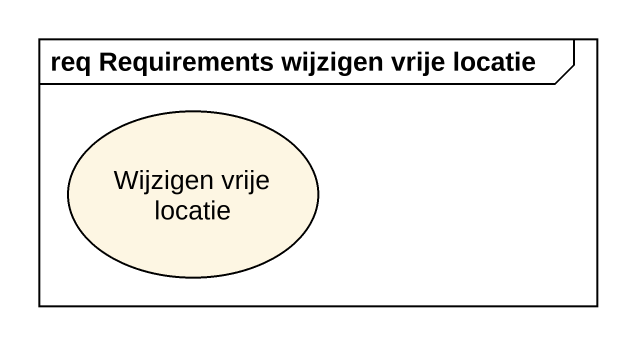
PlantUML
@startuml
mainframe req Requirements wijzigen vrije locatie
usecase "Wijzigen vrije locatie" as Wijzigen_vrije_locatie
@enduml
